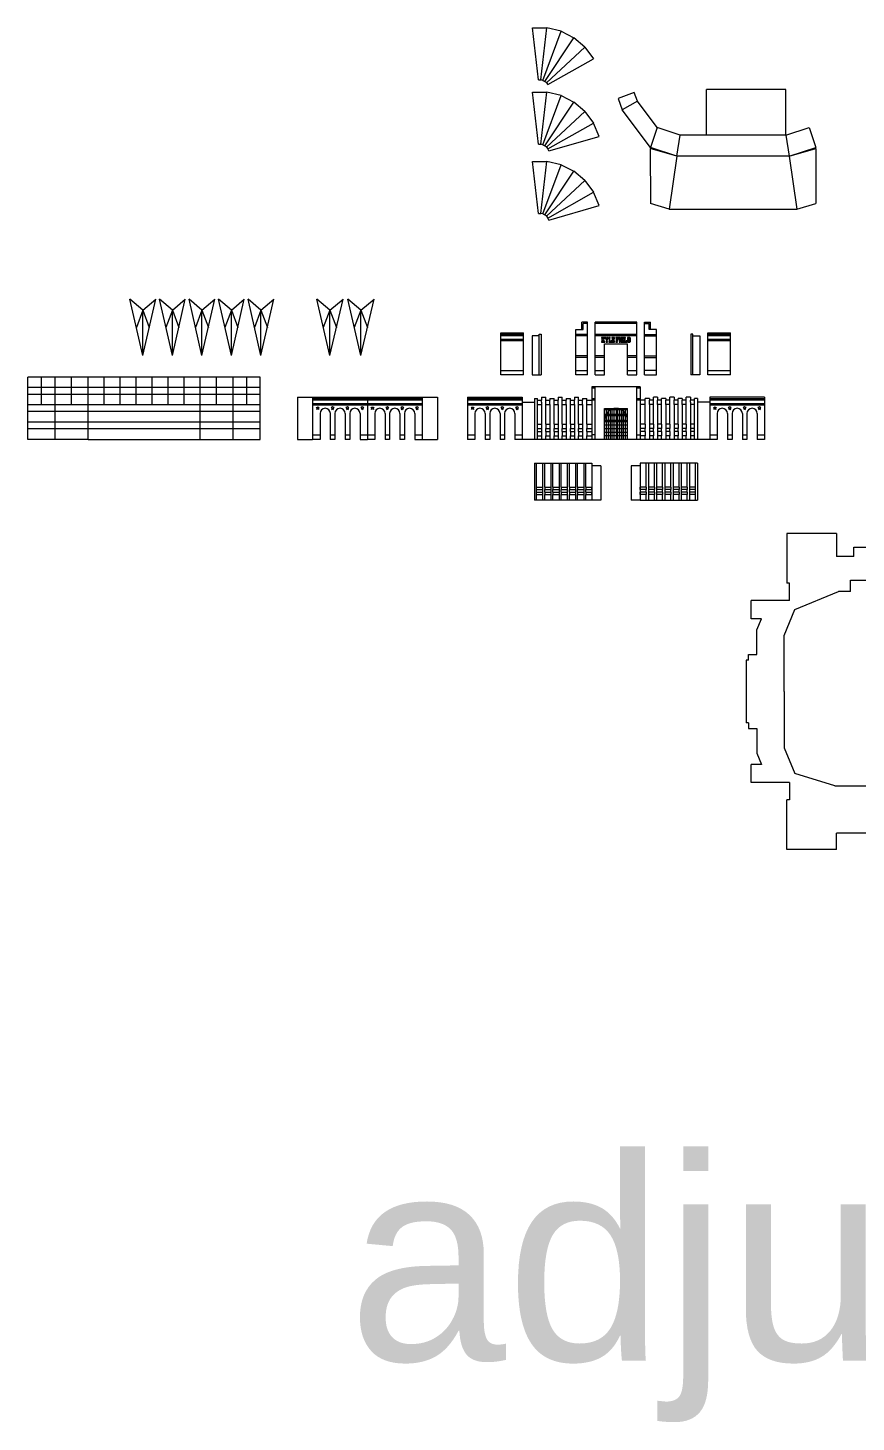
# Model space of a CAD drawing. Header units: inches. Extents: x -1530 to 385, y -443 to 699.
# Drawn here: x 77.36 to 97.7, y -47.43 to -13.19 of the extents above; entities that cross this region are included whole.
import ezdxf

# ---------------------------------------------------------------- set-up
doc = ezdxf.new("R2010")
doc.units = ezdxf.units.IN
doc.header["$LTSCALE"] = 0.5
doc.header["$MEASUREMENT"] = 0
for name, color, linetype, lineweight in [('03Cut', 5, 'Continuous', 0), ('04Score', 2, 'Continuous', 0), ('05Extra1', 6, 'Continuous', 0)]:
    doc.layers.add(name, color=color, linetype=linetype, lineweight=lineweight)
doc.styles.get("Standard").update_dxf_attribs({"font": 'arial.ttf'})

msp = doc.modelspace()

# ---------------------------------------------------------------- linework, layer by layer
at = {"layer": '03Cut'}
for p, q in [((89.751, -13.185), (90.106, -13.185)), ((89.901, -14.461), (89.751, -13.185)), ((90.451, -13.268), (90.106, -13.185)), ((90.451, -13.268), (90.767, -13.428)), ((91.038, -13.657), (90.767, -13.428)), ((91.038, -13.657), (91.248, -13.943)), ((90.131, -14.578), (91.248, -13.943)), ((89.901, -14.461), (89.955, -14.461)), ((90.008, -14.474), (89.955, -14.461)), ((90.008, -14.474), (90.057, -14.499)), ((90.098, -14.534), (90.057, -14.499)), ((90.098, -14.534), (90.131, -14.578)), ((95.971, -14.698), (94.026, -14.698)), ((94.026, -15.824), (94.026, -14.698)), ((95.971, -15.824), (95.971, -14.698)), ((89.751, -14.767), (90.106, -14.767)), ((89.901, -16.043), (89.751, -14.767)), ((90.451, -14.849), (90.106, -14.767)), ((90.451, -14.849), (90.767, -15.009)), ((91.038, -15.238), (90.767, -15.009)), ((91.038, -15.238), (91.248, -15.524)), ((91.386, -15.851), (91.248, -15.524)), ((93.379, -15.824), (92.808, -15.634)), ((95.971, -15.824), (96.542, -15.634)), ((96.542, -15.634), (96.705, -16.124)), ((89.901, -16.043), (89.955, -16.043)), ((90.008, -16.056), (89.955, -16.043)), ((90.008, -16.056), (90.057, -16.08)), ((90.098, -16.115), (90.057, -16.08)), ((90.152, -16.209), (91.386, -15.851)), ((95.971, -15.824), (93.379, -15.824)), ((90.098, -16.115), (90.131, -16.159)), ((90.152, -16.209), (90.131, -16.159)), ((93.295, -16.34), (92.638, -16.146)), ((92.638, -16.146), (92.645, -17.498)), ((93.295, -16.34), (92.645, -16.124)), ((96.055, -16.34), (93.295, -16.34)), ((96.055, -16.34), (96.705, -16.124)), ((96.055, -16.34), (96.712, -16.146)), ((96.712, -16.146), (96.705, -17.498)), ((89.751, -16.465), (90.106, -16.465)), ((89.901, -17.741), (89.751, -16.465)), ((90.451, -16.547), (90.106, -16.465)), ((90.451, -16.547), (90.767, -16.707)), ((91.038, -16.937), (90.767, -16.707)), ((91.038, -16.937), (91.248, -17.222)), ((91.386, -17.549), (91.248, -17.222)), ((89.901, -17.741), (89.955, -17.741)), ((90.008, -17.754), (89.955, -17.741)), ((90.008, -17.754), (90.057, -17.778)), ((90.098, -17.813), (90.057, -17.778)), ((90.152, -17.907), (91.386, -17.549)), ((93.108, -17.634), (92.645, -17.498)), ((93.108, -17.634), (96.241, -17.634)), ((96.241, -17.634), (96.705, -17.498)), ((90.098, -17.813), (90.131, -17.857)), ((90.152, -17.907), (90.131, -17.857)), ((80.181, -21.234), (79.865, -19.851)), ((80.181, -20.122), (79.865, -19.851)), ((80.181, -21.234), (80.498, -19.851)), ((80.181, -20.122), (80.498, -19.851)), ((80.907, -21.234), (80.59, -19.851)), ((80.907, -20.122), (80.59, -19.851)), ((80.907, -21.234), (81.223, -19.851)), ((80.907, -20.122), (81.223, -19.851)), ((81.632, -21.234), (81.315, -19.851)), ((81.632, -20.122), (81.315, -19.851)), ((81.632, -21.234), (81.948, -19.851)), ((81.632, -20.122), (81.948, -19.851)), ((82.357, -21.234), (82.04, -19.851)), ((82.357, -20.122), (82.04, -19.851)), ((82.357, -21.234), (82.673, -19.851)), ((82.357, -20.122), (82.673, -19.851)), ((83.082, -21.234), (82.765, -19.851)), ((83.082, -20.122), (82.765, -19.851)), ((83.082, -21.234), (83.398, -19.851)), ((83.082, -20.122), (83.398, -19.851)), ((84.774, -21.234), (84.451, -19.851)), ((84.774, -20.122), (84.451, -19.851)), ((84.774, -21.234), (85.097, -19.851)), ((84.774, -20.122), (85.097, -19.851)), ((85.535, -21.234), (85.212, -19.851)), ((85.535, -20.122), (85.212, -19.851)), ((85.535, -21.234), (85.858, -19.851)), ((85.535, -20.122), (85.858, -19.851)), ((80.181, -21.234), (80.181, -20.122)), ((80.907, -21.234), (80.907, -20.122)), ((81.632, -21.234), (81.632, -20.122)), ((82.357, -21.234), (82.357, -20.122)), ((83.082, -21.234), (83.082, -20.122)), ((84.774, -21.234), (84.774, -20.122)), ((85.535, -21.234), (85.535, -20.122)), ((91.105, -20.416), (90.958, -20.416)), ((90.958, -20.594), (90.958, -20.416)), ((91.105, -21.71), (91.105, -20.416)), ((92.31, -20.416), (91.293, -20.416)), ((91.293, -21.71), (91.293, -20.416)), ((92.31, -21.71), (92.31, -20.416)), ((92.499, -20.416), (92.645, -20.416)), ((92.499, -21.71), (92.499, -20.416)), ((92.645, -20.594), (92.645, -20.416)), ((88.97, -20.673), (89.528, -20.673)), ((88.97, -21.71), (88.97, -20.673)), ((89.528, -21.71), (89.528, -20.673)), ((89.914, -20.747), (89.744, -20.747)), ((89.744, -20.747), (89.744, -21.71)), ((89.914, -20.709), (89.967, -20.709)), ((89.914, -20.747), (89.914, -20.709)), ((89.967, -20.709), (89.967, -21.71)), ((90.811, -21.71), (90.811, -20.594)), ((90.811, -20.594), (90.958, -20.594)), ((92.792, -20.594), (92.645, -20.594)), ((92.792, -21.71), (92.792, -20.594)), ((93.637, -20.709), (93.637, -21.71)), ((93.689, -20.709), (93.637, -20.709)), ((93.689, -20.747), (93.689, -20.709)), ((93.689, -20.747), (93.859, -20.747)), ((93.859, -20.747), (93.859, -21.71)), ((94.053, -20.673), (94.612, -20.673)), ((94.053, -21.71), (94.053, -20.673)), ((94.612, -21.71), (94.612, -20.673)), ((91.521, -21.71), (91.521, -20.948)), ((91.521, -20.948), (92.082, -20.948)), ((92.082, -21.71), (92.082, -20.948)), ((77.358, -23.292), (77.358, -21.762)), ((83.065, -21.762), (77.358, -21.762)), ((78.026, -23.292), (78.026, -21.762)), ((78.834, -23.292), (78.834, -21.762)), ((81.588, -23.292), (81.588, -21.762)), ((82.396, -23.292), (82.396, -21.762)), ((83.065, -23.292), (83.065, -21.762)), ((89.528, -21.71), (88.97, -21.71)), ((89.744, -21.71), (89.967, -21.71)), ((91.105, -21.71), (90.811, -21.71)), ((91.293, -21.71), (91.521, -21.71)), ((92.082, -21.71), (92.31, -21.71)), ((92.499, -21.71), (92.792, -21.71)), ((93.859, -21.71), (93.637, -21.71)), ((94.612, -21.71), (94.053, -21.71)), ((83.977, -22.255), (83.977, -23.292)), ((83.977, -22.255), (84.351, -22.255)), ((84.351, -22.255), (84.351, -23.292)), ((84.351, -22.255), (85.696, -22.255)), ((85.696, -22.255), (87.041, -22.255)), ((85.696, -22.255), (85.696, -23.292)), ((87.041, -22.255), (87.041, -23.292)), ((87.041, -22.255), (87.415, -22.255)), ((87.415, -22.255), (87.415, -23.292)), ((88.154, -22.255), (88.154, -23.292)), ((88.154, -22.255), (89.499, -22.255)), ((89.499, -22.255), (89.499, -23.292)), ((89.973, -22.255), (89.973, -22.329)), ((89.973, -22.255), (90.077, -22.255)), ((90.077, -22.329), (90.077, -22.255)), ((90.377, -22.255), (90.377, -22.329)), ((90.377, -22.255), (90.48, -22.255)), ((90.48, -22.329), (90.48, -22.255)), ((90.78, -22.255), (90.78, -22.329)), ((90.78, -22.255), (90.884, -22.255)), ((90.884, -22.329), (90.884, -22.255)), ((91.209, -21.998), (91.209, -23.292)), ((92.394, -21.998), (91.209, -21.998)), ((92.394, -21.998), (92.394, -23.292)), ((92.72, -22.329), (92.72, -22.255)), ((92.823, -22.255), (92.72, -22.255)), ((92.823, -22.255), (92.823, -22.329)), ((93.123, -22.329), (93.123, -22.255)), ((93.227, -22.255), (93.123, -22.255)), ((93.227, -22.255), (93.227, -22.329)), ((93.526, -22.329), (93.526, -22.255)), ((93.63, -22.255), (93.526, -22.255)), ((93.63, -22.255), (93.63, -22.329)), ((94.105, -22.255), (94.105, -23.292)), ((95.45, -22.255), (94.105, -22.255)), ((95.45, -22.255), (95.45, -23.292)), ((89.499, -22.381), (89.797, -22.381)), ((89.797, -22.291), (89.797, -23.292)), ((89.797, -22.291), (89.875, -22.291)), ((89.875, -22.329), (89.875, -22.291)), ((89.875, -22.329), (89.973, -22.329)), ((90.077, -22.329), (90.175, -22.329)), ((90.077, -22.921), (90.077, -22.433)), ((90.077, -22.433), (90.175, -22.433)), ((90.175, -22.291), (90.175, -22.329)), ((90.175, -22.291), (90.279, -22.291)), ((90.175, -22.433), (90.175, -22.921)), ((90.279, -22.329), (90.279, -22.291)), ((90.279, -22.329), (90.377, -22.329)), ((90.279, -22.921), (90.279, -22.433)), ((90.279, -22.433), (90.377, -22.433)), ((90.377, -22.433), (90.377, -22.921)), ((90.48, -22.329), (90.578, -22.329)), ((90.48, -22.921), (90.48, -22.433)), ((90.48, -22.433), (90.578, -22.433)), ((90.578, -22.291), (90.578, -22.329)), ((90.578, -22.291), (90.682, -22.291)), ((90.578, -22.433), (90.578, -22.921)), ((90.682, -22.329), (90.682, -22.291)), ((90.682, -22.329), (90.78, -22.329)), ((90.682, -22.921), (90.682, -22.433)), ((90.682, -22.433), (90.78, -22.433)), ((90.78, -22.433), (90.78, -22.921)), ((90.884, -22.329), (90.982, -22.329)), ((90.884, -22.921), (90.884, -22.433)), ((90.884, -22.433), (90.982, -22.433)), ((90.982, -22.291), (90.982, -22.329)), ((90.982, -22.291), (91.085, -22.291)), ((90.982, -22.433), (90.982, -22.921)), ((91.085, -22.329), (91.085, -22.291)), ((91.085, -22.329), (91.209, -22.329)), ((91.085, -22.921), (91.085, -22.433)), ((91.085, -22.433), (91.209, -22.433)), ((92.518, -22.329), (92.394, -22.329)), ((92.518, -22.433), (92.394, -22.433)), ((92.518, -22.329), (92.518, -22.291)), ((92.621, -22.291), (92.518, -22.291)), ((92.518, -22.921), (92.518, -22.433)), ((92.621, -22.291), (92.621, -22.329)), ((92.72, -22.329), (92.621, -22.329)), ((92.621, -22.433), (92.621, -22.921)), ((92.72, -22.433), (92.621, -22.433)), ((92.72, -22.921), (92.72, -22.433)), ((92.921, -22.329), (92.823, -22.329)), ((92.823, -22.433), (92.823, -22.921)), ((92.921, -22.433), (92.823, -22.433)), ((92.921, -22.329), (92.921, -22.291)), ((93.025, -22.291), (92.921, -22.291)), ((92.921, -22.921), (92.921, -22.433)), ((93.025, -22.291), (93.025, -22.329)), ((93.123, -22.329), (93.025, -22.329)), ((93.025, -22.433), (93.025, -22.921)), ((93.123, -22.433), (93.025, -22.433)), ((93.123, -22.921), (93.123, -22.433)), ((93.325, -22.329), (93.227, -22.329)), ((93.227, -22.433), (93.227, -22.921)), ((93.325, -22.433), (93.227, -22.433)), ((93.325, -22.329), (93.325, -22.291)), ((93.428, -22.291), (93.325, -22.291)), ((93.325, -22.921), (93.325, -22.433)), ((93.428, -22.291), (93.428, -22.329)), ((93.526, -22.329), (93.428, -22.329)), ((93.428, -22.433), (93.428, -22.921)), ((93.526, -22.433), (93.428, -22.433)), ((93.526, -22.921), (93.526, -22.433)), ((93.728, -22.329), (93.63, -22.329)), ((93.728, -22.329), (93.728, -22.291)), ((93.806, -22.291), (93.728, -22.291)), ((93.806, -22.291), (93.806, -23.292)), ((94.105, -22.381), (93.806, -22.381)), ((84.532, -22.656), (84.532, -23.292)), ((84.785, -22.656), (84.785, -23.292)), ((84.897, -22.656), (84.897, -23.292)), ((85.15, -22.656), (85.15, -23.292)), ((85.262, -22.656), (85.262, -23.292)), ((85.515, -22.656), (85.515, -23.292)), ((85.877, -22.656), (85.877, -23.292)), ((86.13, -22.656), (86.13, -23.292)), ((86.242, -22.656), (86.242, -23.292)), ((86.495, -22.656), (86.495, -23.292)), ((86.607, -22.656), (86.607, -23.292)), ((86.86, -22.656), (86.86, -23.292)), ((88.335, -22.656), (88.335, -23.292)), ((88.588, -22.656), (88.588, -23.292)), ((88.7, -22.656), (88.7, -23.292)), ((88.953, -22.656), (88.953, -23.292)), ((89.064, -22.656), (89.064, -23.292)), ((89.318, -22.656), (89.318, -23.292)), ((90.077, -22.921), (90.175, -22.921)), ((90.279, -22.921), (90.377, -22.921)), ((90.48, -22.921), (90.578, -22.921)), ((90.682, -22.921), (90.78, -22.921)), ((90.884, -22.921), (90.982, -22.921)), ((91.085, -22.921), (91.209, -22.921)), ((92.518, -22.921), (92.394, -22.921)), ((92.72, -22.921), (92.621, -22.921)), ((92.921, -22.921), (92.823, -22.921)), ((93.123, -22.921), (93.025, -22.921)), ((93.325, -22.921), (93.227, -22.921)), ((93.526, -22.921), (93.428, -22.921)), ((94.286, -22.656), (94.286, -23.292)), ((94.539, -22.656), (94.539, -23.292)), ((94.651, -22.656), (94.651, -23.292)), ((94.904, -22.656), (94.904, -23.292)), ((95.015, -22.656), (95.015, -23.292)), ((95.269, -22.656), (95.269, -23.292)), ((90.077, -23.097), (90.077, -23.025)), ((90.077, -23.025), (90.175, -23.025)), ((90.077, -23.097), (90.175, -23.097)), ((90.077, -23.292), (90.077, -23.201)), ((90.077, -23.201), (90.175, -23.201)), ((90.175, -23.025), (90.175, -23.097)), ((90.175, -23.201), (90.175, -23.292)), ((90.279, -23.097), (90.279, -23.025)), ((90.279, -23.025), (90.377, -23.025)), ((90.279, -23.097), (90.377, -23.097)), ((90.279, -23.292), (90.279, -23.201)), ((90.279, -23.201), (90.377, -23.201)), ((90.377, -23.025), (90.377, -23.097)), ((90.377, -23.201), (90.377, -23.292)), ((90.48, -23.097), (90.48, -23.025)), ((90.48, -23.025), (90.578, -23.025)), ((90.48, -23.097), (90.578, -23.097)), ((90.48, -23.292), (90.48, -23.201)), ((90.48, -23.201), (90.578, -23.201)), ((90.578, -23.025), (90.578, -23.097)), ((90.578, -23.201), (90.578, -23.292)), ((90.682, -23.097), (90.682, -23.025)), ((90.682, -23.025), (90.78, -23.025)), ((90.682, -23.097), (90.78, -23.097)), ((90.682, -23.292), (90.682, -23.201)), ((90.682, -23.201), (90.78, -23.201)), ((90.78, -23.025), (90.78, -23.097)), ((90.78, -23.201), (90.78, -23.292)), ((90.884, -23.097), (90.884, -23.025)), ((90.884, -23.025), (90.982, -23.025)), ((90.884, -23.097), (90.982, -23.097)), ((90.884, -23.292), (90.884, -23.201)), ((90.884, -23.201), (90.982, -23.201)), ((90.982, -23.025), (90.982, -23.097)), ((90.982, -23.201), (90.982, -23.292)), ((91.085, -23.097), (91.085, -23.025)), ((91.085, -23.025), (91.209, -23.025)), ((91.085, -23.097), (91.209, -23.097)), ((91.085, -23.292), (91.085, -23.201)), ((91.085, -23.201), (91.209, -23.201)), ((92.518, -23.025), (92.394, -23.025)), ((92.518, -23.097), (92.394, -23.097)), ((92.518, -23.201), (92.394, -23.201)), ((92.518, -23.097), (92.518, -23.025)), ((92.518, -23.292), (92.518, -23.201)), ((92.621, -23.025), (92.621, -23.097)), ((92.72, -23.025), (92.621, -23.025)), ((92.72, -23.097), (92.621, -23.097)), ((92.621, -23.201), (92.621, -23.292)), ((92.72, -23.201), (92.621, -23.201)), ((92.72, -23.097), (92.72, -23.025)), ((92.72, -23.292), (92.72, -23.201)), ((92.823, -23.025), (92.823, -23.097)), ((92.921, -23.025), (92.823, -23.025)), ((92.921, -23.097), (92.823, -23.097)), ((92.823, -23.201), (92.823, -23.292)), ((92.921, -23.201), (92.823, -23.201)), ((92.921, -23.097), (92.921, -23.025)), ((92.921, -23.292), (92.921, -23.201)), ((93.025, -23.025), (93.025, -23.097)), ((93.123, -23.025), (93.025, -23.025)), ((93.123, -23.097), (93.025, -23.097)), ((93.025, -23.201), (93.025, -23.292)), ((93.123, -23.201), (93.025, -23.201)), ((93.123, -23.097), (93.123, -23.025)), ((93.123, -23.292), (93.123, -23.201)), ((93.227, -23.025), (93.227, -23.097)), ((93.325, -23.025), (93.227, -23.025)), ((93.325, -23.097), (93.227, -23.097)), ((93.227, -23.201), (93.227, -23.292)), ((93.325, -23.201), (93.227, -23.201)), ((93.325, -23.097), (93.325, -23.025)), ((93.325, -23.292), (93.325, -23.201)), ((93.428, -23.025), (93.428, -23.097)), ((93.526, -23.025), (93.428, -23.025)), ((93.526, -23.097), (93.428, -23.097)), ((93.428, -23.201), (93.428, -23.292)), ((93.526, -23.201), (93.428, -23.201)), ((93.526, -23.097), (93.526, -23.025)), ((93.526, -23.292), (93.526, -23.201)), ((78.026, -23.292), (77.358, -23.292)), ((78.834, -23.292), (78.026, -23.292)), ((78.834, -23.292), (81.588, -23.292)), ((81.588, -23.292), (82.396, -23.292)), ((82.396, -23.292), (83.065, -23.292)), ((84.532, -23.292), (84.351, -23.292)), ((84.897, -23.292), (84.785, -23.292)), ((85.262, -23.292), (85.15, -23.292)), ((85.515, -23.292), (85.696, -23.292)), ((85.877, -23.292), (85.696, -23.292)), ((86.242, -23.292), (86.13, -23.292)), ((86.607, -23.292), (86.495, -23.292)), ((86.86, -23.292), (87.041, -23.292)), ((88.335, -23.292), (88.154, -23.292)), ((88.7, -23.292), (88.588, -23.292)), ((89.064, -23.292), (88.953, -23.292)), ((94.286, -23.292), (89.318, -23.292)), ((94.651, -23.292), (94.539, -23.292)), ((95.015, -23.292), (94.904, -23.292)), ((95.45, -23.292), (95.269, -23.292)), ((89.797, -23.876), (89.797, -24.787)), ((89.797, -23.876), (91.209, -23.876)), ((91.209, -23.876), (91.209, -24.787)), ((91.432, -23.938), (91.209, -23.938)), ((91.432, -23.938), (91.432, -24.787)), ((92.171, -23.938), (92.171, -24.787)), ((92.394, -23.938), (92.171, -23.938)), ((93.806, -23.876), (92.394, -23.876)), ((92.394, -23.876), (92.394, -24.787)), ((93.806, -23.876), (93.806, -24.787)), ((91.209, -24.52), (91.209, -24.468)), ((91.209, -24.644), (91.209, -24.592)), ((92.394, -24.52), (92.394, -24.468)), ((92.394, -24.644), (92.394, -24.592)), ((91.209, -24.787), (89.797, -24.787)), ((91.432, -24.787), (91.209, -24.787)), ((92.394, -24.787), (92.171, -24.787)), ((92.394, -24.787), (93.806, -24.787)), ((97.219, -25.607), (95.999, -25.607)), ((95.999, -25.607), (95.999, -26.827)), ((97.219, -25.607), (97.219, -26.165)), ((97.642, -25.942), (99.055, -25.942)), ((97.642, -26.165), (97.642, -25.942)), ((97.642, -26.165), (97.219, -26.165)), ((96.061, -26.827), (95.999, -26.827)), ((96.061, -27.25), (96.061, -26.827)), ((96.195, -27.473), (97.265, -27.03)), ((97.56, -27.03), (97.265, -27.03)), ((97.56, -27.03), (97.56, -26.752)), ((97.56, -26.752), (101.451, -26.752)), ((95.124, -27.696), (95.124, -27.25)), ((96.061, -27.25), (95.124, -27.25)), ((95.372, -27.696), (95.124, -27.696)), ((95.258, -27.971), (95.372, -27.696)), ((95.933, -28.106), (96.195, -27.473)), ((95.258, -28.575), (95.258, -27.971)), ((95.933, -29.486), (95.933, -28.106)), ((94.994, -28.714), (94.994, -30.257)), ((95.056, -28.714), (94.994, -28.714)), ((95.056, -28.575), (95.258, -28.575)), ((95.056, -28.714), (95.056, -28.575)), ((95.933, -29.486), (95.933, -30.865)), ((95.056, -30.257), (94.994, -30.257)), ((95.056, -30.257), (95.056, -30.396)), ((95.056, -30.396), (95.258, -30.396)), ((95.258, -30.396), (95.258, -31)), ((95.258, -31), (95.372, -31.276)), ((95.933, -30.865), (96.195, -31.498)), ((95.372, -31.276), (95.124, -31.276)), ((95.124, -31.721), (95.124, -31.276)), ((97.178, -31.8), (96.195, -31.498)), ((96.061, -31.721), (95.124, -31.721)), ((96.061, -31.721), (96.061, -32.144)), ((97.178, -31.8), (97.281, -31.8)), ((97.281, -31.8), (101.73, -31.8)), ((96.061, -32.144), (95.999, -32.144)), ((95.999, -33.364), (95.999, -32.144)), ((97.219, -33.364), (97.219, -32.962)), ((101.792, -32.962), (97.219, -32.962)), ((97.219, -33.364), (95.999, -33.364))]:
    msp.add_line(p, q, dxfattribs=at)
at = {"layer": '03Cut', "extrusion": (-1.16224e-16, 3.85946e-17, -1)}
for p, q in [((92.247, -14.77), (91.852, -14.917)), ((91.852, -14.917), (91.956, -15.194)), ((92.328, -14.987), (92.247, -14.77)), ((92.808, -15.634), (92.328, -14.987)), ((92.645, -16.124), (91.956, -15.194))]:
    msp.add_line(p, q, dxfattribs=at)
at = {"layer": '03Cut'}
for centre in [(84.659, -22.656), (85.023, -22.656), (85.388, -22.656), (86.004, -22.656), (86.368, -22.656), (86.733, -22.656), (88.461, -22.656), (88.826, -22.656), (89.191, -22.656), (94.412, -22.656), (94.777, -22.656), (95.142, -22.656)]:
    msp.add_arc(centre, 0.127, 0, 180, dxfattribs=at)
at = {"layer": '04Score'}
for p, q in [((89.955, -14.461), (90.106, -13.185)), ((90.008, -14.474), (90.451, -13.268)), ((90.057, -14.499), (90.767, -13.428)), ((90.098, -14.534), (91.038, -13.657)), ((89.955, -16.043), (90.106, -14.767)), ((90.008, -16.056), (90.451, -14.849)), ((90.057, -16.08), (90.767, -15.009)), ((90.098, -16.115), (91.038, -15.238)), ((90.131, -16.159), (91.248, -15.524)), ((92.808, -15.634), (92.645, -16.124)), ((93.295, -16.34), (93.379, -15.824)), ((95.971, -15.824), (96.055, -16.34)), ((93.295, -16.34), (93.108, -17.634)), ((96.055, -16.34), (96.241, -17.634)), ((89.955, -17.741), (90.106, -16.465)), ((90.008, -17.754), (90.451, -16.547)), ((90.057, -17.778), (90.767, -16.707)), ((90.098, -17.813), (91.038, -16.937)), ((90.131, -17.857), (91.248, -17.222)), ((80.181, -20.122), (80.023, -20.542)), ((80.181, -20.122), (80.34, -20.542)), ((80.907, -20.122), (80.748, -20.542)), ((80.907, -20.122), (81.065, -20.542)), ((81.632, -20.122), (81.473, -20.542)), ((81.632, -20.122), (81.79, -20.542)), ((82.357, -20.122), (82.198, -20.542)), ((82.357, -20.122), (82.515, -20.542)), ((83.082, -20.122), (82.923, -20.542)), ((83.082, -20.122), (83.24, -20.542)), ((84.774, -20.122), (84.613, -20.542)), ((84.774, -20.122), (84.936, -20.542)), ((85.535, -20.122), (85.374, -20.542)), ((85.535, -20.122), (85.696, -20.542)), ((91.105, -20.45), (90.992, -20.45)), ((90.992, -20.594), (90.992, -20.45)), ((92.31, -20.45), (91.293, -20.45)), ((92.499, -20.45), (92.612, -20.45)), ((92.612, -20.594), (92.612, -20.45)), ((89.528, -20.714), (88.97, -20.714)), ((89.528, -20.747), (88.97, -20.747)), ((89.528, -20.837), (88.97, -20.837)), ((89.528, -20.87), (88.97, -20.87)), ((89.914, -20.799), (89.914, -20.747)), ((89.914, -21.391), (89.914, -20.799)), ((91.105, -20.714), (90.811, -20.714)), ((91.105, -20.747), (90.811, -20.747)), ((90.958, -20.594), (90.992, -20.594)), ((92.31, -20.714), (91.293, -20.714)), ((92.31, -20.747), (91.293, -20.747)), ((92.499, -20.714), (92.792, -20.714)), ((92.499, -20.747), (92.792, -20.747)), ((92.645, -20.594), (92.612, -20.594)), ((93.689, -20.799), (93.689, -20.747)), ((93.689, -21.391), (93.689, -20.799)), ((94.612, -20.714), (94.053, -20.714)), ((94.612, -20.747), (94.053, -20.747)), ((94.612, -20.837), (94.053, -20.837)), ((94.612, -20.87), (94.053, -20.87)), ((89.914, -21.443), (89.914, -21.391)), ((89.914, -21.515), (89.914, -21.443)), ((89.914, -21.567), (89.914, -21.515)), ((89.914, -21.71), (89.914, -21.567)), ((91.105, -21.244), (90.811, -21.244)), ((91.105, -21.278), (90.811, -21.278)), ((91.521, -21.244), (91.293, -21.244)), ((91.521, -21.278), (91.293, -21.278)), ((92.31, -21.244), (92.082, -21.244)), ((92.31, -21.278), (92.082, -21.278)), ((92.499, -21.244), (92.792, -21.244)), ((92.499, -21.278), (92.792, -21.278)), ((93.689, -21.443), (93.689, -21.391)), ((93.689, -21.515), (93.689, -21.443)), ((93.689, -21.567), (93.689, -21.515)), ((93.689, -21.71), (93.689, -21.567)), ((77.692, -22.443), (77.692, -21.762)), ((78.43, -22.443), (78.43, -21.762)), ((79.228, -22.443), (79.228, -21.762)), ((79.621, -22.443), (79.621, -21.762)), ((80.015, -22.443), (80.015, -21.762)), ((80.408, -22.443), (80.408, -21.762)), ((80.801, -22.443), (80.801, -21.762)), ((81.195, -22.443), (81.195, -21.762)), ((81.992, -22.443), (81.992, -21.762)), ((82.731, -22.443), (82.731, -21.762)), ((88.97, -21.602), (89.528, -21.602)), ((90.811, -21.602), (91.105, -21.602)), ((91.293, -21.602), (91.521, -21.602)), ((92.082, -21.602), (92.31, -21.602)), ((92.792, -21.602), (92.499, -21.602)), ((94.053, -21.602), (94.612, -21.602)), ((83.065, -22.019), (77.358, -22.019)), ((83.065, -22.186), (77.358, -22.186)), ((91.293, -22.032), (91.209, -22.032)), ((91.293, -23.292), (91.293, -21.998)), ((92.31, -23.292), (92.31, -21.998)), ((92.394, -22.032), (92.31, -22.032)), ((83.065, -22.443), (77.358, -22.443)), ((85.696, -22.295), (84.351, -22.295)), ((85.696, -22.329), (84.351, -22.329)), ((85.696, -22.418), (84.351, -22.418)), ((85.696, -22.452), (84.351, -22.452)), ((87.041, -22.295), (85.696, -22.295)), ((87.041, -22.329), (85.696, -22.329)), ((87.041, -22.418), (85.696, -22.418)), ((87.041, -22.452), (85.696, -22.452)), ((89.499, -22.295), (88.154, -22.295)), ((89.499, -22.329), (88.154, -22.329)), ((89.499, -22.418), (88.154, -22.418)), ((89.499, -22.452), (88.154, -22.452)), ((89.875, -22.381), (89.875, -22.329)), ((89.875, -22.973), (89.875, -22.381)), ((89.875, -22.433), (89.973, -22.433)), ((89.973, -22.381), (89.973, -22.329)), ((89.973, -22.381), (89.973, -22.973)), ((90.077, -22.433), (90.077, -22.329)), ((90.175, -22.433), (90.175, -22.329)), ((90.279, -22.433), (90.279, -22.329)), ((90.377, -22.433), (90.377, -22.329)), ((90.48, -22.433), (90.48, -22.329)), ((90.578, -22.433), (90.578, -22.329)), ((90.682, -22.433), (90.682, -22.329)), ((90.78, -22.433), (90.78, -22.329)), ((90.884, -22.433), (90.884, -22.329)), ((90.982, -22.433), (90.982, -22.329)), ((91.085, -22.433), (91.085, -22.329)), ((91.293, -22.295), (91.209, -22.295)), ((91.293, -22.329), (91.209, -22.329)), ((91.521, -23.292), (91.521, -22.53)), ((91.521, -22.53), (92.082, -22.53)), ((92.082, -22.567), (91.521, -22.567)), ((91.568, -23.292), (91.568, -22.53)), ((91.615, -23.292), (91.615, -22.53)), ((91.662, -23.292), (91.662, -22.53)), ((91.708, -23.292), (91.708, -22.53)), ((91.755, -23.292), (91.755, -22.53)), ((91.802, -22.53), (91.802, -23.292)), ((91.848, -23.292), (91.848, -22.53)), ((91.895, -23.292), (91.895, -22.53)), ((91.942, -23.292), (91.942, -22.53)), ((91.988, -23.292), (91.988, -22.53)), ((92.035, -23.292), (92.035, -22.53)), ((92.082, -23.292), (92.082, -22.53)), ((92.394, -22.295), (92.31, -22.295)), ((92.394, -22.329), (92.31, -22.329)), ((92.518, -22.433), (92.518, -22.329)), ((92.621, -22.433), (92.621, -22.329)), ((92.72, -22.433), (92.72, -22.329)), ((92.823, -22.433), (92.823, -22.329)), ((92.921, -22.433), (92.921, -22.329)), ((93.025, -22.433), (93.025, -22.329)), ((93.123, -22.433), (93.123, -22.329)), ((93.227, -22.433), (93.227, -22.329)), ((93.325, -22.433), (93.325, -22.329)), ((93.428, -22.433), (93.428, -22.329)), ((93.526, -22.433), (93.526, -22.329)), ((93.63, -22.381), (93.63, -22.329)), ((93.63, -22.381), (93.63, -22.973)), ((93.728, -22.433), (93.63, -22.433)), ((93.728, -22.381), (93.728, -22.329)), ((93.728, -22.973), (93.728, -22.381)), ((95.45, -22.295), (94.105, -22.295)), ((95.45, -22.329), (94.105, -22.329)), ((95.45, -22.418), (94.105, -22.418)), ((95.45, -22.452), (94.105, -22.452)), ((83.065, -22.611), (77.358, -22.611)), ((83.065, -22.868), (77.358, -22.868)), ((89.875, -22.919), (89.973, -22.919)), ((90.077, -22.921), (90.077, -23.025)), ((90.175, -22.921), (90.175, -23.025)), ((90.279, -22.921), (90.279, -23.025)), ((90.377, -22.921), (90.377, -23.025)), ((90.48, -22.921), (90.48, -23.025)), ((90.578, -22.921), (90.578, -23.025)), ((90.682, -22.921), (90.682, -23.025)), ((90.78, -22.921), (90.78, -23.025)), ((90.884, -22.921), (90.884, -23.025)), ((90.982, -22.921), (90.982, -23.025)), ((91.085, -22.921), (91.085, -23.025)), ((92.082, -22.678), (91.521, -22.678)), ((92.082, -22.711), (91.521, -22.711)), ((92.082, -22.826), (91.521, -22.826)), ((92.082, -22.859), (91.521, -22.859)), ((92.518, -22.921), (92.518, -23.025)), ((92.621, -22.921), (92.621, -23.025)), ((92.72, -22.921), (92.72, -23.025)), ((92.823, -22.921), (92.823, -23.025)), ((92.921, -22.921), (92.921, -23.025)), ((93.025, -22.921), (93.025, -23.025)), ((93.123, -22.921), (93.123, -23.025)), ((93.227, -22.921), (93.227, -23.025)), ((93.325, -22.921), (93.325, -23.025)), ((93.428, -22.921), (93.428, -23.025)), ((93.526, -22.921), (93.526, -23.025)), ((93.728, -22.919), (93.63, -22.919)), ((83.065, -23.035), (77.358, -23.035)), ((84.351, -23.184), (84.532, -23.184)), ((84.785, -23.184), (84.897, -23.184)), ((85.15, -23.184), (85.262, -23.184)), ((85.515, -23.184), (85.696, -23.184)), ((85.696, -23.184), (85.877, -23.184)), ((86.13, -23.184), (86.242, -23.184)), ((86.495, -23.184), (86.607, -23.184)), ((86.86, -23.184), (87.041, -23.184)), ((88.154, -23.184), (88.335, -23.184)), ((88.588, -23.184), (88.7, -23.184)), ((88.953, -23.184), (89.064, -23.184)), ((89.318, -23.184), (89.499, -23.184)), ((89.875, -23.025), (89.875, -22.973)), ((89.875, -23.097), (89.875, -23.025)), ((89.875, -23.025), (89.973, -23.025)), ((89.875, -23.097), (89.973, -23.097)), ((89.875, -23.149), (89.875, -23.097)), ((89.875, -23.292), (89.875, -23.149)), ((89.875, -23.201), (89.973, -23.201)), ((89.973, -22.973), (89.973, -23.025)), ((89.973, -23.025), (89.973, -23.097)), ((89.973, -23.097), (89.973, -23.149)), ((89.973, -23.149), (89.973, -23.292)), ((90.077, -23.097), (90.077, -23.201)), ((90.175, -23.097), (90.175, -23.201)), ((90.279, -23.097), (90.279, -23.201)), ((90.377, -23.097), (90.377, -23.201)), ((90.48, -23.097), (90.48, -23.201)), ((90.578, -23.097), (90.578, -23.201)), ((90.682, -23.097), (90.682, -23.201)), ((90.78, -23.097), (90.78, -23.201)), ((90.884, -23.097), (90.884, -23.201)), ((90.982, -23.097), (90.982, -23.201)), ((91.085, -23.097), (91.085, -23.201)), ((91.293, -23.184), (91.209, -23.184)), ((92.082, -22.946), (91.521, -22.946)), ((92.082, -23.032), (91.521, -23.032)), ((92.082, -23.119), (91.521, -23.119)), ((92.082, -23.205), (91.521, -23.205)), ((92.31, -23.184), (92.394, -23.184)), ((92.518, -23.097), (92.518, -23.201)), ((92.621, -23.097), (92.621, -23.201)), ((92.72, -23.097), (92.72, -23.201)), ((92.823, -23.097), (92.823, -23.201)), ((92.921, -23.097), (92.921, -23.201)), ((93.025, -23.097), (93.025, -23.201)), ((93.123, -23.097), (93.123, -23.201)), ((93.227, -23.097), (93.227, -23.201)), ((93.325, -23.097), (93.325, -23.201)), ((93.428, -23.097), (93.428, -23.201)), ((93.526, -23.097), (93.526, -23.201)), ((93.63, -22.973), (93.63, -23.025)), ((93.63, -23.025), (93.63, -23.097)), ((93.728, -23.025), (93.63, -23.025)), ((93.728, -23.097), (93.63, -23.097)), ((93.63, -23.097), (93.63, -23.149)), ((93.63, -23.149), (93.63, -23.292)), ((93.728, -23.201), (93.63, -23.201)), ((93.728, -23.025), (93.728, -22.973)), ((93.728, -23.097), (93.728, -23.025)), ((93.728, -23.149), (93.728, -23.097)), ((93.728, -23.292), (93.728, -23.149)), ((94.105, -23.184), (94.286, -23.184)), ((94.539, -23.184), (94.651, -23.184)), ((94.904, -23.184), (95.015, -23.184)), ((95.269, -23.184), (95.45, -23.184)), ((89.849, -24.468), (89.849, -23.876)), ((89.999, -23.876), (89.999, -24.468)), ((90.051, -24.468), (90.051, -23.876)), ((90.201, -23.876), (90.201, -24.468)), ((90.253, -24.468), (90.253, -23.876)), ((90.402, -23.876), (90.402, -24.468)), ((90.455, -24.468), (90.455, -23.876)), ((90.604, -23.876), (90.604, -24.468)), ((90.656, -24.468), (90.656, -23.876)), ((90.806, -23.876), (90.806, -24.468)), ((90.858, -24.468), (90.858, -23.876)), ((91.008, -23.876), (91.008, -24.468)), ((91.06, -24.468), (91.06, -23.876)), ((92.544, -24.468), (92.544, -23.876)), ((92.596, -23.876), (92.596, -24.468)), ((92.745, -24.468), (92.745, -23.876)), ((92.797, -23.876), (92.797, -24.468)), ((92.947, -24.468), (92.947, -23.876)), ((92.999, -23.876), (92.999, -24.468)), ((93.149, -24.468), (93.149, -23.876)), ((93.201, -23.876), (93.201, -24.468)), ((93.35, -24.468), (93.35, -23.876)), ((93.403, -23.876), (93.403, -24.468)), ((93.552, -24.468), (93.552, -23.876)), ((93.604, -23.876), (93.604, -24.468)), ((93.754, -24.468), (93.754, -23.876)), ((89.849, -24.468), (89.999, -24.468)), ((89.849, -24.52), (89.849, -24.468)), ((89.849, -24.592), (89.849, -24.52)), ((89.849, -24.52), (89.999, -24.52)), ((89.849, -24.592), (89.999, -24.592)), ((89.849, -24.644), (89.849, -24.592)), ((89.849, -24.787), (89.849, -24.644)), ((89.849, -24.644), (89.999, -24.644)), ((89.999, -24.468), (89.999, -24.52)), ((89.999, -24.52), (89.999, -24.592)), ((89.999, -24.592), (89.999, -24.644)), ((89.999, -24.644), (89.999, -24.787)), ((90.051, -24.468), (90.201, -24.468)), ((90.051, -24.468), (90.051, -24.52)), ((90.051, -24.592), (90.051, -24.52)), ((90.051, -24.52), (90.201, -24.52)), ((90.051, -24.592), (90.201, -24.592)), ((90.051, -24.592), (90.051, -24.644)), ((90.051, -24.787), (90.051, -24.644)), ((90.051, -24.644), (90.201, -24.644)), ((90.201, -24.468), (90.201, -24.52)), ((90.201, -24.52), (90.201, -24.592)), ((90.201, -24.592), (90.201, -24.644)), ((90.201, -24.644), (90.201, -24.787)), ((90.253, -24.468), (90.402, -24.468)), ((90.253, -24.468), (90.253, -24.52)), ((90.253, -24.592), (90.253, -24.52)), ((90.253, -24.52), (90.402, -24.52)), ((90.253, -24.592), (90.402, -24.592)), ((90.253, -24.592), (90.253, -24.644)), ((90.253, -24.787), (90.253, -24.644)), ((90.253, -24.644), (90.402, -24.644)), ((90.402, -24.468), (90.402, -24.52)), ((90.402, -24.52), (90.402, -24.592)), ((90.402, -24.592), (90.402, -24.644)), ((90.402, -24.644), (90.402, -24.787)), ((90.455, -24.468), (90.604, -24.468)), ((90.455, -24.468), (90.455, -24.52)), ((90.455, -24.592), (90.455, -24.52)), ((90.455, -24.52), (90.604, -24.52)), ((90.455, -24.592), (90.604, -24.592)), ((90.455, -24.592), (90.455, -24.644)), ((90.455, -24.787), (90.455, -24.644)), ((90.455, -24.644), (90.604, -24.644)), ((90.604, -24.468), (90.604, -24.52)), ((90.604, -24.52), (90.604, -24.592)), ((90.604, -24.592), (90.604, -24.644)), ((90.604, -24.644), (90.604, -24.787)), ((90.656, -24.468), (90.806, -24.468)), ((90.656, -24.468), (90.656, -24.52)), ((90.656, -24.592), (90.656, -24.52)), ((90.656, -24.52), (90.806, -24.52)), ((90.656, -24.592), (90.806, -24.592)), ((90.656, -24.592), (90.656, -24.644)), ((90.656, -24.787), (90.656, -24.644)), ((90.656, -24.644), (90.806, -24.644)), ((90.806, -24.468), (90.806, -24.52)), ((90.806, -24.52), (90.806, -24.592)), ((90.806, -24.592), (90.806, -24.644)), ((90.806, -24.644), (90.806, -24.787)), ((90.858, -24.468), (91.008, -24.468)), ((90.858, -24.468), (90.858, -24.52)), ((90.858, -24.592), (90.858, -24.52)), ((90.858, -24.52), (91.008, -24.52)), ((90.858, -24.592), (91.008, -24.592)), ((90.858, -24.592), (90.858, -24.644)), ((90.858, -24.787), (90.858, -24.644)), ((90.858, -24.644), (91.008, -24.644)), ((91.008, -24.468), (91.008, -24.52)), ((91.008, -24.52), (91.008, -24.592)), ((91.008, -24.592), (91.008, -24.644)), ((91.008, -24.644), (91.008, -24.787)), ((91.06, -24.468), (91.209, -24.468)), ((91.06, -24.468), (91.06, -24.52)), ((91.06, -24.592), (91.06, -24.52)), ((91.06, -24.52), (91.209, -24.52)), ((91.06, -24.592), (91.209, -24.592)), ((91.06, -24.592), (91.06, -24.644)), ((91.06, -24.787), (91.06, -24.644)), ((91.06, -24.644), (91.209, -24.644)), ((92.544, -24.468), (92.394, -24.468)), ((92.544, -24.52), (92.394, -24.52)), ((92.544, -24.592), (92.394, -24.592)), ((92.544, -24.644), (92.394, -24.644)), ((92.544, -24.468), (92.544, -24.52)), ((92.544, -24.592), (92.544, -24.52)), ((92.544, -24.592), (92.544, -24.644)), ((92.544, -24.787), (92.544, -24.644)), ((92.745, -24.468), (92.596, -24.468)), ((92.596, -24.468), (92.596, -24.52)), ((92.596, -24.52), (92.596, -24.592)), ((92.745, -24.52), (92.596, -24.52)), ((92.745, -24.592), (92.596, -24.592)), ((92.596, -24.592), (92.596, -24.644)), ((92.596, -24.644), (92.596, -24.787)), ((92.745, -24.644), (92.596, -24.644)), ((92.745, -24.468), (92.745, -24.52)), ((92.745, -24.592), (92.745, -24.52)), ((92.745, -24.592), (92.745, -24.644)), ((92.745, -24.787), (92.745, -24.644)), ((92.947, -24.468), (92.797, -24.468)), ((92.797, -24.468), (92.797, -24.52)), ((92.797, -24.52), (92.797, -24.592)), ((92.947, -24.52), (92.797, -24.52)), ((92.947, -24.592), (92.797, -24.592)), ((92.797, -24.592), (92.797, -24.644)), ((92.797, -24.644), (92.797, -24.787)), ((92.947, -24.644), (92.797, -24.644)), ((92.947, -24.468), (92.947, -24.52)), ((92.947, -24.592), (92.947, -24.52)), ((92.947, -24.592), (92.947, -24.644)), ((92.947, -24.787), (92.947, -24.644)), ((93.149, -24.468), (92.999, -24.468)), ((92.999, -24.468), (92.999, -24.52)), ((92.999, -24.52), (92.999, -24.592)), ((93.149, -24.52), (92.999, -24.52)), ((93.149, -24.592), (92.999, -24.592)), ((92.999, -24.592), (92.999, -24.644)), ((92.999, -24.644), (92.999, -24.787)), ((93.149, -24.644), (92.999, -24.644)), ((93.149, -24.468), (93.149, -24.52)), ((93.149, -24.592), (93.149, -24.52)), ((93.149, -24.592), (93.149, -24.644)), ((93.149, -24.787), (93.149, -24.644)), ((93.35, -24.468), (93.201, -24.468)), ((93.201, -24.468), (93.201, -24.52)), ((93.201, -24.52), (93.201, -24.592)), ((93.35, -24.52), (93.201, -24.52)), ((93.35, -24.592), (93.201, -24.592)), ((93.201, -24.592), (93.201, -24.644)), ((93.201, -24.644), (93.201, -24.787)), ((93.35, -24.644), (93.201, -24.644)), ((93.35, -24.468), (93.35, -24.52)), ((93.35, -24.592), (93.35, -24.52)), ((93.35, -24.592), (93.35, -24.644)), ((93.35, -24.787), (93.35, -24.644)), ((93.552, -24.468), (93.403, -24.468)), ((93.403, -24.468), (93.403, -24.52)), ((93.403, -24.52), (93.403, -24.592)), ((93.552, -24.52), (93.403, -24.52)), ((93.552, -24.592), (93.403, -24.592)), ((93.403, -24.592), (93.403, -24.644)), ((93.403, -24.644), (93.403, -24.787)), ((93.552, -24.644), (93.403, -24.644)), ((93.552, -24.468), (93.552, -24.52)), ((93.552, -24.592), (93.552, -24.52)), ((93.552, -24.592), (93.552, -24.644)), ((93.552, -24.787), (93.552, -24.644)), ((93.754, -24.468), (93.604, -24.468)), ((93.604, -24.468), (93.604, -24.52)), ((93.604, -24.52), (93.604, -24.592)), ((93.754, -24.52), (93.604, -24.52)), ((93.754, -24.592), (93.604, -24.592)), ((93.604, -24.592), (93.604, -24.644)), ((93.604, -24.644), (93.604, -24.787)), ((93.754, -24.644), (93.604, -24.644)), ((93.754, -24.52), (93.754, -24.468)), ((93.754, -24.592), (93.754, -24.52)), ((93.754, -24.644), (93.754, -24.592)), ((93.754, -24.787), (93.754, -24.644))]:
    msp.add_line(p, q, dxfattribs=at)
at = {"layer": '04Score', "extrusion": (-1.16224e-16, 3.85946e-17, -1)}
msp.add_line((92.328, -14.987), (91.956, -15.194), dxfattribs=at)
at = {"layer": '04Score', "color": 2, "lineweight": 0}
for points in [[(91.484, -20.789), (91.449, -20.789), (91.449, -20.808), (91.457, -20.808), (91.457, -20.886), (91.449, -20.886), (91.449, -20.906), (91.484, -20.906), (91.484, -20.886), (91.477, -20.886), (91.477, -20.858)], [(91.477, -20.836), (91.477, -20.808), (91.484, -20.808), (91.484, -20.789)], [(91.526, -20.789), (91.491, -20.789), (91.491, -20.808), (91.494, -20.808), (91.477, -20.836)], [(91.477, -20.858), (91.494, -20.886), (91.491, -20.886), (91.491, -20.906), (91.526, -20.906), (91.526, -20.886), (91.516, -20.886), (91.493, -20.847)], [(91.477, -20.858), (91.494, -20.886), (91.491, -20.886), (91.491, -20.906), (91.526, -20.906), (91.526, -20.886), (91.516, -20.886), (91.493, -20.847)], [(91.493, -20.847), (91.516, -20.808), (91.526, -20.808), (91.526, -20.789)], [(91.567, -20.789), (91.537, -20.789), (91.537, -20.808), (91.542, -20.808), (91.564, -20.863)], [(91.564, -20.863), (91.564, -20.886), (91.558, -20.886), (91.558, -20.906), (91.589, -20.906), (91.589, -20.886), (91.583, -20.886), (91.583, -20.863), (91.606, -20.808), (91.612, -20.808), (91.612, -20.789)], [(91.574, -20.838), (91.562, -20.808), (91.567, -20.808), (91.567, -20.789)], [(91.612, -20.789), (91.582, -20.789), (91.582, -20.808), (91.586, -20.808), (91.574, -20.838)], [(91.658, -20.789), (91.623, -20.789), (91.623, -20.808), (91.631, -20.808), (91.631, -20.886)], [(91.631, -20.886), (91.623, -20.886), (91.623, -20.906), (91.69, -20.906), (91.69, -20.871)], [(91.651, -20.886), (91.651, -20.808), (91.658, -20.808), (91.658, -20.789)], [(91.69, -20.871), (91.671, -20.871), (91.671, -20.886), (91.651, -20.886)], [(91.768, -20.789), (91.701, -20.789), (91.701, -20.808), (91.708, -20.808)], [(91.708, -20.886), (91.701, -20.886), (91.701, -20.906), (91.768, -20.906), (91.768, -20.871)], [(91.708, -20.808), (91.708, -20.886)], [(91.728, -20.808), (91.748, -20.808), (91.748, -20.824), (91.768, -20.824), (91.768, -20.789)], [(91.728, -20.886), (91.728, -20.857), (91.754, -20.857), (91.754, -20.838), (91.728, -20.838), (91.728, -20.808), (91.748, -20.808), (91.728, -20.808)], [(91.768, -20.871), (91.748, -20.871), (91.748, -20.886), (91.728, -20.886)], [(91.867, -20.789), (91.801, -20.789), (91.801, -20.808), (91.808, -20.808)], [(91.808, -20.808), (91.808, -20.886), (91.801, -20.886), (91.801, -20.906), (91.836, -20.906), (91.836, -20.886), (91.828, -20.886), (91.828, -20.857), (91.854, -20.857), (91.854, -20.838), (91.828, -20.838), (91.828, -20.808), (91.848, -20.808)], [(91.828, -20.808), (91.848, -20.808), (91.848, -20.824), (91.867, -20.824), (91.867, -20.789)], [(91.991, -20.789), (91.924, -20.789), (91.924, -20.808), (91.932, -20.808)], [(91.932, -20.886), (91.924, -20.886), (91.924, -20.906), (91.991, -20.906), (91.991, -20.871)], [(91.932, -20.808), (91.932, -20.886)], [(91.952, -20.808), (91.971, -20.808), (91.971, -20.824), (91.991, -20.824), (91.991, -20.789)], [(91.952, -20.886), (91.952, -20.857), (91.977, -20.857), (91.977, -20.838), (91.952, -20.838), (91.952, -20.808), (91.971, -20.808)], [(91.991, -20.871), (91.971, -20.871), (91.971, -20.886), (91.952, -20.886)], [(92.037, -20.789), (92.002, -20.789), (92.002, -20.808), (92.009, -20.808), (92.009, -20.886)], [(92.009, -20.886), (92.002, -20.886), (92.002, -20.906), (92.069, -20.906), (92.069, -20.871)], [(92.029, -20.886), (92.029, -20.808), (92.037, -20.808), (92.037, -20.789)], [(92.069, -20.871), (92.049, -20.871), (92.049, -20.886), (92.029, -20.886)], [(92.087, -20.886), (92.08, -20.886), (92.08, -20.906), (92.139, -20.906), (92.154, -20.891), (92.154, -20.804), (92.139, -20.789)], [(92.139, -20.789), (92.08, -20.789), (92.08, -20.808), (92.087, -20.808)], [(92.087, -20.808), (92.087, -20.886)], [(92.107, -20.886), (92.107, -20.808), (92.135, -20.808)], [(92.135, -20.808), (92.135, -20.886), (92.107, -20.886)]]:
    msp.add_lwpolyline(points, dxfattribs=at)
msp.add_lwpolyline([(91.913, -20.789), (91.878, -20.789), (91.878, -20.808), (91.886, -20.808), (91.886, -20.886), (91.878, -20.886), (91.878, -20.906), (91.913, -20.906), (91.913, -20.886), (91.906, -20.886), (91.906, -20.808), (91.913, -20.808)], close=True, dxfattribs=at)
at = {"layer": '04Score'}
for points in [[(84.476, -22.487), (84.485, -22.513), (84.513, -22.513), (84.49, -22.53), (84.499, -22.557), (84.476, -22.54), (84.453, -22.557), (84.462, -22.53), (84.439, -22.513), (84.467, -22.513)], [(84.841, -22.487), (84.832, -22.513), (84.804, -22.513), (84.827, -22.53), (84.818, -22.557), (84.841, -22.54), (84.864, -22.557), (84.855, -22.53), (84.878, -22.513), (84.85, -22.513)], [(85.206, -22.487), (85.197, -22.513), (85.169, -22.513), (85.192, -22.53), (85.183, -22.557), (85.206, -22.54), (85.229, -22.557), (85.22, -22.53), (85.243, -22.513), (85.215, -22.513)], [(85.571, -22.487), (85.562, -22.513), (85.534, -22.513), (85.556, -22.53), (85.548, -22.557), (85.571, -22.54), (85.593, -22.557), (85.585, -22.53), (85.608, -22.513), (85.579, -22.513)], [(85.821, -22.487), (85.83, -22.513), (85.858, -22.513), (85.835, -22.53), (85.844, -22.557), (85.821, -22.54), (85.798, -22.557), (85.807, -22.53), (85.784, -22.513), (85.813, -22.513)], [(86.186, -22.487), (86.177, -22.513), (86.149, -22.513), (86.172, -22.53), (86.163, -22.557), (86.186, -22.54), (86.209, -22.557), (86.2, -22.53), (86.223, -22.513), (86.195, -22.513)], [(86.551, -22.487), (86.542, -22.513), (86.514, -22.513), (86.537, -22.53), (86.528, -22.557), (86.551, -22.54), (86.574, -22.557), (86.565, -22.53), (86.588, -22.513), (86.56, -22.513)], [(86.916, -22.487), (86.907, -22.513), (86.879, -22.513), (86.902, -22.53), (86.893, -22.557), (86.916, -22.54), (86.939, -22.557), (86.93, -22.53), (86.953, -22.513), (86.924, -22.513)], [(88.279, -22.487), (88.288, -22.513), (88.316, -22.513), (88.293, -22.53), (88.302, -22.557), (88.279, -22.54), (88.256, -22.557), (88.265, -22.53), (88.242, -22.513), (88.27, -22.513)], [(88.644, -22.487), (88.635, -22.513), (88.607, -22.513), (88.63, -22.53), (88.621, -22.557), (88.644, -22.54), (88.667, -22.557), (88.658, -22.53), (88.681, -22.513), (88.652, -22.513)], [(89.009, -22.487), (89, -22.513), (88.972, -22.513), (88.994, -22.53), (88.986, -22.557), (89.009, -22.54), (89.031, -22.557), (89.023, -22.53), (89.046, -22.513), (89.017, -22.513)], [(89.373, -22.487), (89.365, -22.513), (89.336, -22.513), (89.359, -22.53), (89.35, -22.557), (89.373, -22.54), (89.396, -22.557), (89.387, -22.53), (89.41, -22.513), (89.382, -22.513)], [(94.23, -22.487), (94.239, -22.513), (94.267, -22.513), (94.244, -22.53), (94.253, -22.557), (94.23, -22.54), (94.207, -22.557), (94.216, -22.53), (94.193, -22.513), (94.221, -22.513)], [(94.595, -22.487), (94.586, -22.513), (94.558, -22.513), (94.581, -22.53), (94.572, -22.557), (94.595, -22.54), (94.618, -22.557), (94.609, -22.53), (94.632, -22.513), (94.603, -22.513)], [(94.96, -22.487), (94.951, -22.513), (94.923, -22.513), (94.945, -22.53), (94.937, -22.557), (94.96, -22.54), (94.982, -22.557), (94.974, -22.53), (94.997, -22.513), (94.968, -22.513)], [(95.324, -22.487), (95.316, -22.513), (95.287, -22.513), (95.31, -22.53), (95.301, -22.557), (95.324, -22.54), (95.347, -22.557), (95.338, -22.53), (95.361, -22.513), (95.333, -22.513)]]:
    msp.add_lwpolyline(points, close=True, dxfattribs=at)
msp.add_arc((91.802, -22.81), 0.28, 0, 180, dxfattribs=at)
at = {"layer": '05Extra1'}
for p, q in [((83.977, -23.292), (84.351, -23.292)), ((87.041, -23.292), (87.415, -23.292))]:
    msp.add_line(p, q, dxfattribs=at)

# ---------------------------------------------------------------- texts
at = {"insert": (85.216, -40.921), "char_height": 5, "attachment_point": 1}
msp.add_mtext_dynamic_manual_height_columns('adjusted', width=40.43385, gutter_width=1, heights=[0], dxfattribs=at)

doc.saveas('drawing.dxf')
